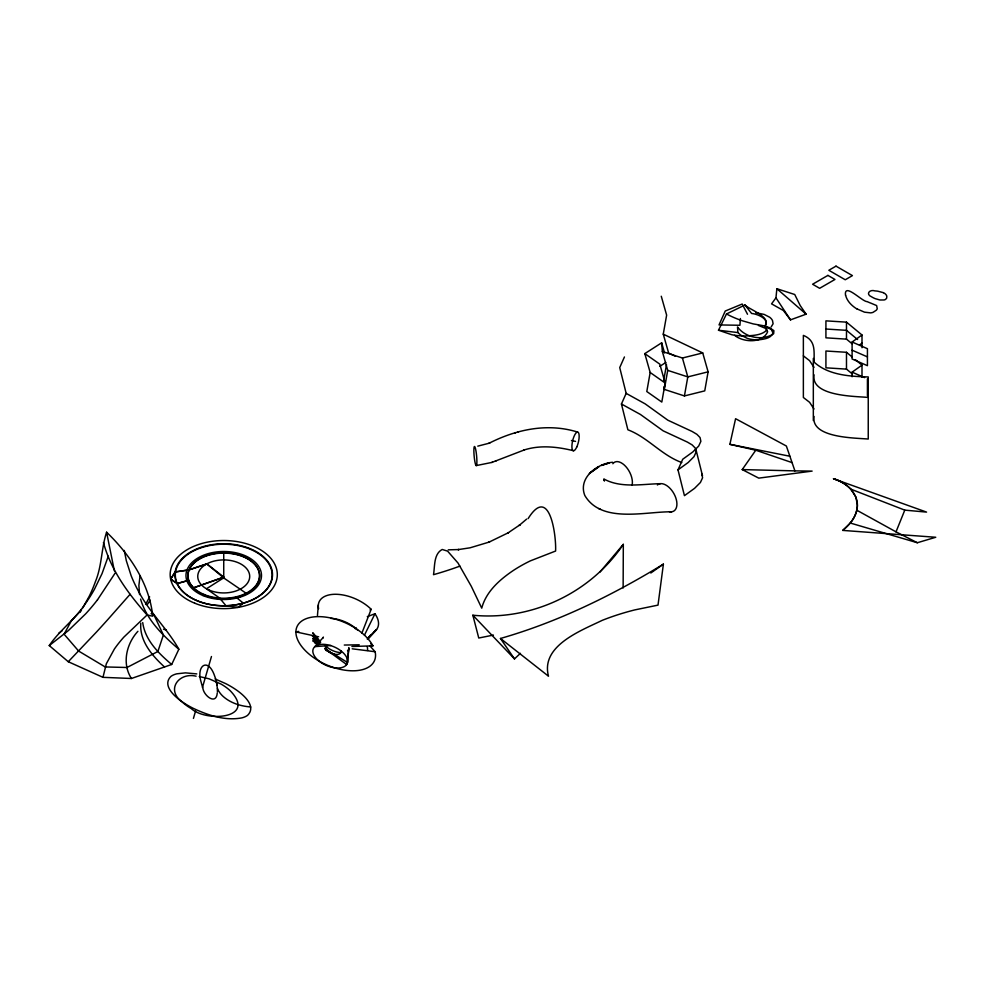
<?xml version="1.0" encoding="UTF-8"?>
<svg xmlns="http://www.w3.org/2000/svg" width="985" height="985" viewBox="0 0 985 985"><rect width="100%" height="100%" fill="white"/><g stroke="black" fill="none" stroke-linecap="round" stroke-linejoin="round"><path stroke-width="1.48" d="M223.73 578.466L223.743 554.112M623.136 587.983L623.32 544.348L599.828 572.211M217.266 692.824C216.368 705.9 203.304 695.447 202.836 687.739A28.922 19.207 76.2 0 1 201.223 682.42C195.67 665.478 208.315 656.626 214.779 676.399A28.922 19.207 76.2 0 1 216.392 681.718L217.365 688.343A44.608 25.758 0 0 0 223.189 696.481C230.724 703.179 240.845 706.208 250.744 706.959M217.377 691.544L217.389 688.613M318.327 604.962L317.453 615.588M140.793 623.16C139.377 640.964 152.182 655.764 164.52 666.98M740.388 318.537L739.932 325.272L719.025 324.927L725.243 311.026L742.197 304.033L747.504 314.252M348.85 647.576L347.545 662.523L334.161 654.188L325.924 650.346M103.437 542.55C110.997 570.352 128.272 593.672 147.085 614.972L152.749 616.191C149.424 583.637 129.749 554.407 106.589 532.208C101.283 548.276 102.021 565.821 95.41 581.642A134.145 127.705 -36.1 0 1 89.179 596.356L82.74 607.93M775.958 297.827L776.87 288.728L794.735 294.503L800.189 305.522L806.099 314.178L790.499 319.854L783.383 310.509L771.563 303.86L775.958 297.827L790.499 319.854M663.397 564.159L658.005 605.122L634.697 609.924A192.678 111.243 0 0 0 602.106 620.402C580.879 630.708 540.383 645.828 548.497 676.19L500.466 638.465C558.076 621.966 612.387 595.346 663.397 564.159L650.814 573.011M124.27 550.443L126.314 560.687L131.153 575.732A107.833 58.238 45.1 0 0 138.097 590.532C149.03 611.931 167.167 628.356 178.851 649.25L171.685 664.481L131.411 678.493L102.969 677.335L106.355 663.718L114.358 649.078A102.255 35.263 -32.3 0 1 123.814 637.16L147.085 614.972M347.077 661.538L346.658 664.567A18.506 10.072 23.7 0 1 316.948 659.199A18.506 10.072 23.7 0 1 327.143 644.732A18.506 10.072 23.7 0 1 346.658 664.567L326.023 649.447M347.225 660.516L348.924 648.376A14.073 7.658 23.7 0 1 347.52 650.789M140.03 576.176L138.885 585.435L139.562 594.571M644.806 353.615L650.174 372.502L646.8 391.537L661.809 402.065L665.17 383.03L659.802 364.142L644.806 353.615L661.649 342.817L664.543 352.987M675.439 356.287L668.643 353.049L663.262 334.161L666.636 315.126L661.267 296.239M663.656 380.739L666.5 364.635M663.262 334.161L702.736 352.95L708.104 371.837L704.743 390.873L684.427 395.933L664.346 389.407L667.719 370.372L662.339 351.485L661.649 342.817M684.427 395.933L687.801 376.898L682.42 358.011L662.339 351.485M814.041 374.817C810.68 396.352 854.894 396.241 868.241 397.411M814.041 416.458C810.68 437.98 854.894 437.882 868.241 439.039L868.241 376.935C849.957 376.455 828.36 375.174 814.275 362.246C813.585 351.78 816.565 340.798 803.366 335.38L803.366 397.484L809.584 402.299L813.992 408.972M755.778 450.219L729.885 444.321L735.586 418.711L786.362 446.02L794.907 470.879L812.12 471.101L758.758 478.131L742.222 469.586L755.778 450.219L792.063 462.605M193.429 718.41L195.572 711.047M202.442 687.468L211.467 656.515M108.288 556.217L102.058 573.578L94.412 589.338A119.099 90.46 -52.2 0 1 85.326 603.731C75.192 619.331 59.629 630.228 49.25 645.569L68.273 661.723L102.969 677.335M361.914 633.072L371.16 609.284A32 17.41 23.7 0 0 335.885 594.275A32 17.41 23.7 0 0 318.586 608.681M917.343 542.735L896.018 531.851L904.784 510.131L926.565 512.101L833.495 478.722C847.1 482.527 860.853 495.492 856.63 510.759A74.897 43.241 0 0 1 850.252 523.072L842.778 530.41L935.75 537.268L917.343 542.735L850.277 523.035A85.19 49.188 0 0 1 842.754 530.398M624.441 356.964L619.725 367.577L626.164 393.372L621.437 403.998L627.876 429.78C647.884 437.389 661.637 455.292 681.817 462.544M701.751 473.933L702.588 477.762L700.421 482.465L694.585 488.326L684.44 495.664L678 469.87L682.716 459.256L692.861 451.918L698.71 446.045L700.877 441.342L700.039 437.525L696.887 434.311L692.11 431.467L667.879 420.213L645.175 403.875L626.164 393.372M145.608 604.47L149.634 596.812M364.475 635.14L374.953 613.754L367.306 616.635M718.496 330.234L726.499 313.969L744.955 304.993C749.893 310.041 772.055 316.911 764.766 326.232L766.453 327.463L766.835 330.061C761.528 335.479 752.959 335.405 745.879 335.983A40.139 23.172 0 0 1 731.83 334.74L718.496 330.234L737.888 332.561L740.646 335.072L747.467 338.446A19.959 11.524 0 0 0 758.942 339.788C763.954 339.172 770.996 338.471 773.028 333.016L771.317 329.495L764.766 326.232C770.43 319.128 757.133 313.858 751.592 313.476L744.955 304.993M115.356 572.765L97.503 599.791M79.859 612.411L81.336 610.195M147.221 604.667L150.188 600.259M528.108 518.615C549.667 484.189 556.377 535.397 555.589 551.046L530.349 560.871A155.938 90.029 0 0 0 513.136 570.598C499.567 579.771 486.036 591.702 481.739 608.151L471.322 586.346L458.05 563.075L447.596 551.132L442.191 549.47C433.56 554.05 434.964 566.4 433.498 574.686L438.029 573.369A282.535 163.116 0 0 0 454.011 568.234L459.909 566.129M623.32 544.348C590.483 593.167 531.371 620.993 472.849 615.219L478.759 638.021L493.423 635.079M137.9 631.299C126.388 643.833 121.758 663.521 131.411 678.493M130.069 594.324L108.19 619.134A107.254 6.366 -48.9 0 1 96.395 632.124L68.273 661.723M612.535 462.273C596.898 463.664 577.887 478.057 584.807 495.48C601.503 523.798 645.2 511.474 671.573 511.806M322.969 637.751L314.917 646.616L330.948 645.483M368.796 638.058L376.553 629.563L367.343 639.142L375.359 630.892M81.546 609.863L71.277 620.919L64.099 634.205L78.64 651.06L105.186 666.943L126.979 667.498L157.871 651.504L163.387 635.005L153.882 614.738L151.087 613.643M589.362 473.526L598.88 466.681L589.806 473.083M472.849 615.219L514.478 658.903L520.449 653.314M526.63 519.107L519.107 525.485L520.24 524.623L507.534 533.242L508.531 532.651L488.622 542.329L489.557 541.959L470.067 547.808L457.988 549.642L459.059 549.544L448.261 549.839M771.12 327.02L773.102 323.745L772.486 320.507A17.447 10.072 0 0 0 769.642 317.219L764.175 314.424L755.68 312.688M58.583 633.392L62.227 630.659M49.25 645.569L68.359 630.597L85.646 613.852A108.313 56.071 -50 0 0 97.503 599.791M678 469.87L688.146 462.531L693.994 456.671L696.149 451.967L695.312 448.138L692.172 444.925L687.395 442.093L663.151 430.839L640.459 414.488L621.437 403.998M852.099 342.004L867.428 348.702L867.428 365.681L852.099 358.996L852.099 342.004L861.998 334.998L846.484 322.144L825.922 320.851L825.922 337.83L846.484 339.135L852.025 343.716M859.523 344.922L861.998 343.174M852.099 376.75L852.099 372.158L861.998 365.139L855.349 359.636M659.802 366.334L665.823 362.48M370.028 609.937L371.16 609.284M577.518 432.046C547.672 422.737 516.177 429.398 488.942 443.324L489.742 443.065L477.774 446.143M476.211 465.597A9.579 1.231 84.7 0 0 476.063 451.549A9.579 1.231 84.7 0 0 473.871 451.056A9.579 1.231 84.7 0 0 476.211 465.597L491.786 462.445L524.352 449.923L523.614 450.157C539.805 444.752 557.288 446.734 573.541 450.736M514.823 432.994L515.611 432.747M517.901 431.984L518.627 431.75M491.786 462.445L492.512 462.211M495.16 461.337L495.947 461.079M682.42 358.011L702.736 352.95M708.104 371.837L687.801 376.898L667.719 370.372M298.763 631.422L295.882 631.902L318.697 636.827M660.393 483.672C641.888 484.091 620.772 488.351 603.867 478.956L604.322 480.372L604.162 479.646M351.928 646.492L372.933 645.852L370.754 643.759M344.282 645.04L359.229 644.806M742.222 469.586L794.907 470.879M196.113 676.19C178.63 671.979 165.591 690.005 182.163 701.973A63.163 36.47 0 0 0 191.238 708.572C206.111 722.362 257.356 718.865 230.182 690.694A63.163 36.47 0 0 0 221.096 684.095L209.079 678.813L199.266 676.535M825.922 329.027L846.484 330.332L857.566 339.505M852.025 356.89L846.484 352.298L825.922 351.005L825.922 367.824L846.484 369.116L852.025 373.709M352.199 648.795L375.137 651.738L369.818 645.815M196.791 673.9L185.414 672.866L176.709 673.838A18.469 9.419 5.5 0 0 170.898 676.436C161.491 685.732 175.638 697.454 183.21 702.49A84.279 42.983 5.5 0 0 192.949 708.178C207.958 715.295 225.048 721.045 241.805 717.893A18.469 9.419 5.5 0 0 247.629 715.295C257.023 705.999 242.876 694.277 235.316 689.241A84.279 42.983 5.5 0 0 225.577 683.553L215.124 678.985M729.885 444.321L789.871 456.24M571.46 440.492L575.535 441.391M163.535 629.193L166.391 630.068M758.401 325.444L765.32 328.239L767.647 331.711C762.735 343.519 743.429 342.608 734.625 335.331M833.495 478.722L834.997 479.264A47.009 27.137 0 0 1 850.892 489.163M904.784 510.131L850.868 489.163L855.928 497.154L857.356 505.133A71.142 41.075 0 0 1 856.765 510.193A74.811 43.192 0 0 1 850.277 523.023M598.646 508.519L600.419 509.245M852.099 350.192L867.428 356.878M852.099 372.158L864.633 377.637M883.348 292.656L877.697 291.166A21.239 12.263 0 0 0 874.988 290.907C869.73 289.048 865.187 294.232 871.713 296.879A21.485 12.411 0 0 0 875.222 298.652L879.974 299.994L884.074 299.969A4.063 2.339 0 0 0 885.54 299.403L886.685 298.159L886.808 296.177A10.01 5.775 0 0 0 883.36 292.656M856.765 510.193L896.018 531.851M857.184 308.995L864.498 312.159L870.543 312.873A6.661 3.841 0 0 0 873.055 312.344L876.256 310.263A11.943 6.895 0 0 0 877.241 308.748L876.65 305.572L870.765 303.109A42.22 24.379 0 0 1 867.194 301.632C862.17 301.792 843.776 281.821 845.512 295.352M314.831 642.959L317.773 644.744M326.577 650.1L332.45 653.683M313.193 640.964L317.047 643.513M312.91 640.853L317.761 644.128M325.038 649.029L331.095 653.117L325.333 648.549M650.174 372.502L665.17 383.03M803.366 355.856L809.584 360.658L813.992 367.343M318.426 643.057L312.664 638.477L318.327 643.156M325.173 648.696L329.753 652.39L325.37 648.192L327.377 650.543M171.685 664.481C158.757 653.486 145.103 640.238 142.714 622.582M178.851 649.25C162.907 635.534 146.63 619.897 140.572 599.114M776.87 288.728L806.099 314.178M312.233 635.559L319.891 642.922M312.183 635.608L319.793 643.033M325.222 648.339L328.485 651.528L325.518 648.019M320.593 642.171L312.701 632.813L320.519 642.294M500.466 638.465L514.478 658.903M696.063 449.96L702.502 475.755M106.589 532.208L114.358 570.844M216.392 681.718L217.057 685.289M604.298 480.274L604.396 481.074M664.112 386.514L664.346 389.407M737.888 332.561L737.506 326.934C745.189 337.707 762.722 341.229 773.656 333.706L773.902 330.628L769.273 327.562L764.766 326.232L765.998 326.183L753.131 323.88L742.37 320.79A90.694 52.365 0 0 1 726.499 313.969M867.428 378.856L867.428 395.675M861.998 334.998L861.998 347.73M861.998 365.139L861.998 377.378M846.484 322.144L846.484 339.135M846.484 352.298L846.484 369.116M813.327 358.405L813.327 420.509M340.995 650.765A8.249 4.482 23.7 0 1 332.598 653.732A8.249 4.482 23.7 0 1 325.949 645.52M375.137 651.738A42.306 23.024 23.7 0 1 323.683 663.508A42.306 23.024 23.7 0 1 306.754 618.469A42.306 23.024 23.7 0 1 372.933 645.852M374.953 613.754A32 17.41 23.7 0 1 373.918 632.05M340.945 652.612A14.073 7.658 23.7 0 1 325.247 645.495M322.723 638.342A14.073 7.658 23.7 0 1 323.4 637.073M356.053 627.667A12.202 6.636 23.7 0 1 355.24 628.713M330.898 618.383A25.265 13.753 23.7 0 1 357.838 630.338M367.282 646.763A32.333 17.595 23.7 0 1 367.516 650.457M612.842 463.738A15.452 8.582 61.8 0 1 625.844 466.594A15.452 8.582 61.8 0 1 632.099 485.125M657.389 484.989A15.452 8.914 60 0 1 674.922 495.64A15.452 8.914 60 0 1 669.406 511.695M857.061 309.056A43.402 25.056 0 0 1 845.659 295.34M223.115 577.444L224.346 577.505L206.825 563.888L189.108 569.835L175.145 571.99L170.651 579.131L177.251 583.563L186.916 580.842L193.195 587.971L223.139 577.37L206.788 563.9L189.083 569.884L175.158 571.928L170.664 579.205L177.214 583.502L186.904 580.793L193.158 587.922L223.115 577.407M370.298 635.374L367.577 638.92L370.298 635.374M243.332 603.152L238.075 607.4L225.971 605.726L219.63 598.08L206.493 588.771L223.632 577.887L246.595 593.573L237.003 597.994L243.332 603.152M836.006 266.135L828.828 270.272L845.253 279.765L852.431 275.615L836.006 266.135M827.917 275.394L812.6 284.234L819.643 288.309L834.96 279.457L827.917 275.394M605.75 463.984L601.626 465.437L605.75 463.984M608.952 463.061L604.765 464.292L608.952 463.061M205.003 595.433A35.94 22.852 0 0 0 259.658 576.52A35.94 22.852 0 0 0 206.542 555.872A35.94 22.852 0 0 0 205.003 595.433M209.066 590.052A25.979 16.511 0 0 0 249.636 577.69A25.979 16.511 0 0 0 212.489 561.536A25.979 16.511 0 0 0 209.066 590.052M203.809 594.374A35.743 22.729 0 0 0 259.4 577.062A35.743 22.729 0 0 0 207.983 555.097A35.743 22.729 0 0 0 203.809 594.374M195.67 600.099A48.77 31.003 0 0 0 272.303 577.555A48.77 31.003 0 0 0 203.218 546.613A48.77 31.003 0 0 0 195.67 600.099A48.4 30.769 0 0 0 271.922 577.949A48.4 30.769 0 0 0 203.624 546.995A48.4 30.769 0 0 0 195.646 600.05M194.784 603.226A53.572 34.056 0 0 0 277.241 576.225A53.572 34.056 0 0 0 199.167 544.311A53.572 34.056 0 0 0 194.784 603.226M203.082 595.605A37.762 24.009 0 0 0 261.444 576.841A37.762 24.009 0 0 0 206.665 554.087A37.762 24.009 0 0 0 203.082 595.605M576.828 446.87A9.579 2.955 -76.7 0 0 577.813 432.095A9.579 2.955 -76.7 0 0 571.953 445.208A9.579 2.955 -76.7 0 0 576.828 446.87"/></g></svg>
